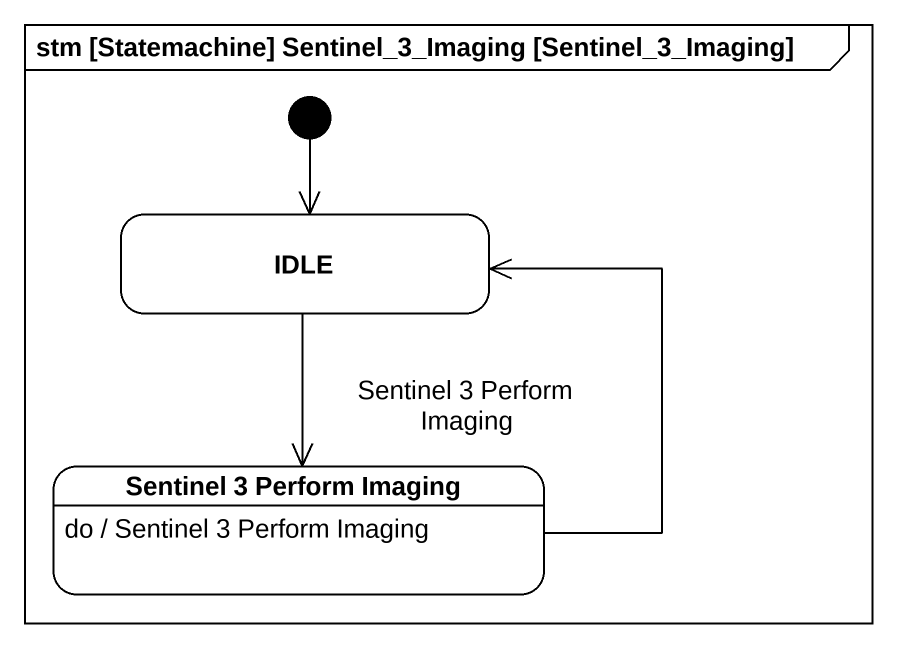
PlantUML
@startuml
mainframe stm [Statemachine] Sentinel_3_Imaging [Sentinel_3_Imaging]
hide empty description
state IDLE
state "Sentinel 3 Perform Imaging" as Sentinel_3_Perform_Imaging
Sentinel_3_Perform_Imaging : do / Sentinel 3 Perform Imaging
[*] --> IDLE
IDLE --> Sentinel_3_Perform_Imaging : Sentinel 3 Perform Imaging
Sentinel_3_Perform_Imaging -up-> IDLE
@enduml
